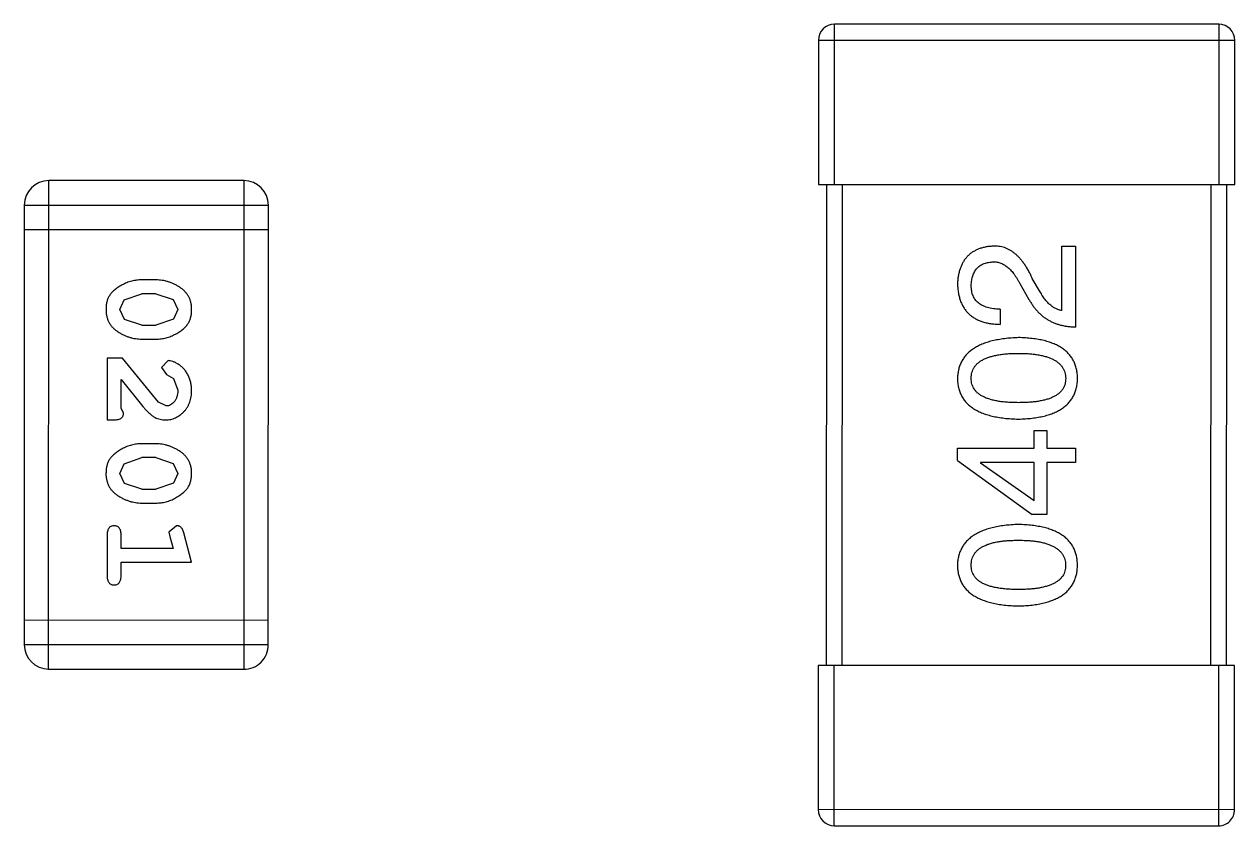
# Model space of a CAD drawing. Header units: inches. Extents: x -29 to 164, y -51 to 83.
# Drawn here: x 154.509 to 156.021, y 22.624 to 23.624 of the extents above; entities that cross this region are included whole.
import ezdxf

# ---------------------------------------------------------------- set-up
doc = ezdxf.new("R2010")
doc.units = ezdxf.units.IN
doc.header["$LTSCALE"] = 1.21
doc.header["$MEASUREMENT"] = 0
doc.layers.get('0').update_dxf_attribs({"linetype": 'CONTINUOUS'})

msp = doc.modelspace()

# ---------------------------------------------------------------- linework, layer by layer
at = {"color": 7, "linetype": 'Continuous'}
for p, q in [((156.0007, 23.6243), (155.5207, 23.6244)), ((155.5207, 23.4244), (155.5207, 23.6244)), ((156.0007, 23.6243), (156.0007, 23.4243)), ((155.5007, 23.6044), (156.0207, 23.6043)), ((155.5007, 23.6044), (155.5007, 23.4244)), ((156.0207, 23.4243), (156.0207, 23.6043)), ((154.5394, 22.8197), (154.5395, 23.4293)), ((154.7833, 23.4293), (154.5395, 23.4293)), ((154.7833, 23.4293), (154.7832, 22.8197)), ((155.5007, 23.4244), (156.0207, 23.4243)), ((155.5107, 23.4244), (155.5105, 22.8244)), ((155.5305, 22.8244), (155.5307, 23.4244)), ((155.9907, 23.4243), (155.9905, 22.8243)), ((156.0105, 22.8243), (156.0107, 23.4243)), ((154.509, 23.3988), (154.5089, 22.8502)), ((154.509, 23.3988), (154.8138, 23.3988)), ((154.8137, 22.8501), (154.8138, 23.3988)), ((154.509, 23.3684), (154.8138, 23.3683)), ((155.8047, 23.3475), (155.8219, 23.3475)), ((155.8047, 23.2671), (155.8047, 23.3475)), ((155.8219, 23.3475), (155.8219, 23.2466)), ((154.6734, 23.3054), (154.6557, 23.3054)), ((155.7522, 23.3007), (155.7637, 23.2811)), ((155.7768, 23.2917), (155.7678, 23.3073)), ((154.6336, 23.2805), (154.6559, 23.2881)), ((154.6731, 23.2881), (154.6559, 23.2881)), ((154.6731, 23.2881), (154.6949, 23.2808)), ((154.6284, 23.2683), (154.6336, 23.2805)), ((154.6342, 23.256), (154.6284, 23.2683)), ((154.6949, 23.2808), (154.7007, 23.2685)), ((154.7007, 23.2685), (154.6954, 23.2563)), ((155.7276, 23.2688), (155.7276, 23.2499)), ((154.6559, 23.2488), (154.6342, 23.256)), ((154.6954, 23.2563), (154.6731, 23.2488)), ((154.6559, 23.2488), (154.6731, 23.2488)), ((154.6557, 23.2315), (154.6734, 23.2315)), ((154.6315, 23.2079), (154.6126, 23.2079)), ((154.6126, 23.2079), (154.6126, 23.1308)), ((154.6765, 23.1529), (154.6315, 23.2079)), ((154.6887, 23.2047), (154.6803, 23.1959)), ((154.6803, 23.1959), (154.6868, 23.1874)), ((154.6299, 23.1449), (154.6299, 23.1811)), ((154.6299, 23.1811), (154.6569, 23.1475)), ((154.6868, 23.1874), (154.6953, 23.1824)), ((154.6953, 23.1824), (154.7007, 23.1676)), ((154.6862, 23.1481), (154.6765, 23.1529)), ((154.6126, 23.1308), (154.6205, 23.1308)), ((154.6331, 23.1394), (154.6299, 23.1449)), ((155.7702, 23.1176), (155.7858, 23.1176)), ((155.7702, 23.0955), (155.7702, 23.1176)), ((155.7858, 23.1176), (155.7858, 23.0955)), ((154.6734, 23.1009), (154.6556, 23.1009)), ((155.6743, 23.0955), (155.7702, 23.0955)), ((155.6743, 23.0799), (155.6743, 23.0955)), ((155.7858, 23.0955), (155.8219, 23.0955)), ((155.8219, 23.0955), (155.8219, 23.0774)), ((154.6283, 23.0638), (154.6336, 23.076)), ((154.6336, 23.076), (154.6559, 23.0836)), ((154.6731, 23.0836), (154.6559, 23.0836)), ((154.6731, 23.0836), (154.6949, 23.0763)), ((154.6949, 23.0763), (154.7007, 23.064)), ((155.6743, 23.0799), (155.7678, 23.0127)), ((155.7702, 23.0774), (155.703, 23.0774)), ((155.703, 23.0774), (155.703, 23.0766)), ((155.7702, 23.0299), (155.703, 23.0766)), ((155.7702, 23.0299), (155.7702, 23.0774)), ((155.8219, 23.0774), (155.7858, 23.0774)), ((155.7858, 23.0774), (155.7858, 23.0127)), ((154.6341, 23.0515), (154.6283, 23.0638)), ((154.7007, 23.064), (154.6954, 23.0518)), ((154.6559, 23.0443), (154.6341, 23.0515)), ((154.6559, 23.0443), (154.6731, 23.0443)), ((154.6954, 23.0518), (154.6731, 23.0443)), ((154.6556, 23.027), (154.6734, 23.027)), ((155.7858, 23.0127), (155.7678, 23.0127)), ((154.6989, 22.9986), (154.6897, 22.9907)), ((154.6126, 22.9876), (154.6126, 22.9357)), ((154.6299, 22.9703), (154.6299, 22.9876)), ((154.6897, 22.9907), (154.6907, 22.9853)), ((154.6907, 22.9853), (154.6948, 22.9703)), ((154.718, 22.953), (154.7081, 22.9896)), ((154.6948, 22.9703), (154.6299, 22.9703)), ((154.6299, 22.953), (154.718, 22.953)), ((154.6299, 22.9357), (154.6299, 22.953)), ((154.8137, 22.8806), (154.5089, 22.8807)), ((154.8137, 22.8501), (154.5089, 22.8502)), ((154.5394, 22.8197), (154.7832, 22.8197)), ((156.0205, 22.8243), (155.5005, 22.8244)), ((155.5005, 22.8244), (155.5005, 22.6444)), ((155.5205, 22.6244), (155.5205, 22.8244)), ((156.0005, 22.8243), (156.0005, 22.6243)), ((156.0205, 22.6443), (156.0205, 22.8243)), ((156.0205, 22.6443), (155.5005, 22.6444)), ((155.5205, 22.6244), (156.0005, 22.6243))]:
    msp.add_line(p, q, dxfattribs=at)
for centre, radius, start, end in [((155.5207, 23.6044), 0.02, 89.988, 179.988), ((156.0007, 23.6043), 0.02, 359.988, 89.988), ((154.5395, 23.3988), 0.0305, 89.988, 179.988), ((154.7833, 23.3988), 0.0305, 359.988, 89.988), ((154.5394, 22.8502), 0.0305, 179.988, 269.988), ((154.7832, 22.8501), 0.0305, 269.988, 359.988), ((155.5205, 22.6444), 0.02, 179.988, 269.988), ((156.0005, 22.6443), 0.02, 269.988, 359.988)]:
    msp.add_arc(centre, radius, start, end, dxfattribs=at)
for points, knots in [([(155.7186, 23.3475), (155.717, 23.3473), (155.7137, 23.3471), (155.7089, 23.3463), (155.7044, 23.3452), (155.7002, 23.3437), (155.6964, 23.3419), (155.6928, 23.3399), (155.6895, 23.3374), (155.6866, 23.3346), (155.684, 23.3315), (155.6817, 23.3281), (155.6797, 23.3243), (155.678, 23.3202), (155.6766, 23.3158), (155.6755, 23.3111), (155.6748, 23.306), (155.6745, 23.3026), (155.6744, 23.3008)], [0, 0, 0, 0, 0.070688, 0.137741, 0.201612, 0.262778, 0.321223, 0.378455, 0.434411, 0.490146, 0.546362, 0.603392, 0.662208, 0.723401, 0.787372, 0.85442, 0.925153, 1, 1, 1, 1]), ([(155.7678, 23.3073), (155.767, 23.309), (155.7655, 23.3123), (155.763, 23.317), (155.7604, 23.3214), (155.7578, 23.3255), (155.755, 23.3292), (155.7522, 23.3326), (155.7492, 23.3356), (155.7462, 23.3382), (155.743, 23.3406), (155.7398, 23.3426), (155.7365, 23.3443), (155.7331, 23.3457), (155.7296, 23.3466), (155.726, 23.3473), (155.7224, 23.3476), (155.7199, 23.3475), (155.7186, 23.3475)], [0, 0, 0, 0, 0.082731, 0.161257, 0.236138, 0.307554, 0.375712, 0.440848, 0.502916, 0.562567, 0.619798, 0.675716, 0.73039, 0.78386, 0.837315, 0.890547, 0.944917, 1, 1, 1, 1]), ([(155.6916, 23.2983), (155.6916, 23.2994), (155.6918, 23.3016), (155.6921, 23.3048), (155.6927, 23.3078), (155.6935, 23.3106), (155.6945, 23.3131), (155.6956, 23.3155), (155.697, 23.3177), (155.6985, 23.3197), (155.7003, 23.3214), (155.7022, 23.3229), (155.7043, 23.3243), (155.7067, 23.3254), (155.7092, 23.3263), (155.7119, 23.327), (155.7148, 23.3276), (155.7168, 23.3277), (155.7178, 23.3278)], [0, 0, 0, 0, 0.076112, 0.148436, 0.216883, 0.281466, 0.34298, 0.402356, 0.459881, 0.51546, 0.571111, 0.62658, 0.683162, 0.741007, 0.801404, 0.863825, 0.930544, 1, 1, 1, 1]), ([(155.7178, 23.3278), (155.7186, 23.3279), (155.7202, 23.3279), (155.7227, 23.3278), (155.725, 23.3274), (155.7274, 23.3268), (155.7297, 23.3259), (155.7319, 23.3248), (155.7341, 23.3235), (155.7363, 23.3218), (155.7385, 23.3201), (155.7405, 23.318), (155.7426, 23.3157), (155.7446, 23.3132), (155.7466, 23.3104), (155.7485, 23.3074), (155.7504, 23.3042), (155.7516, 23.3019), (155.7522, 23.3007)], [0, 0, 0, 0, 0.052237, 0.103888, 0.155485, 0.207395, 0.259864, 0.31356, 0.369176, 0.4266, 0.486836, 0.550048, 0.61567, 0.685271, 0.75824, 0.834614, 0.915635, 1, 1, 1, 1]), ([(154.6557, 23.3054), (154.6546, 23.3054), (154.6525, 23.3054), (154.6493, 23.305), (154.6462, 23.3046), (154.6431, 23.3039), (154.64, 23.303), (154.637, 23.3019), (154.6341, 23.3006), (154.6312, 23.2991), (154.6285, 23.2976), (154.6259, 23.2959), (154.6236, 23.2943), (154.6215, 23.2926), (154.6196, 23.2909), (154.618, 23.2892), (154.6165, 23.2875), (154.6149, 23.2851), (154.6133, 23.282), (154.612, 23.2778), (154.6112, 23.2732), (154.6111, 23.27), (154.6111, 23.2684)], [0, 0, 0, 0, 0.049886, 0.09882, 0.148132, 0.19689, 0.246038, 0.295176, 0.345305, 0.395692, 0.445312, 0.491875, 0.535813, 0.577009, 0.616081, 0.652689, 0.687585, 0.720206, 0.785062, 0.85223, 0.923759, 1, 1, 1, 1]), ([(154.718, 23.2686), (154.718, 23.27), (154.7179, 23.2728), (154.7172, 23.2769), (154.7161, 23.2808), (154.7145, 23.2843), (154.7124, 23.2876), (154.7099, 23.2907), (154.707, 23.2935), (154.7036, 23.2959), (154.7, 23.2981), (154.6963, 23.3001), (154.6926, 23.3017), (154.6888, 23.3031), (154.685, 23.3041), (154.6812, 23.3049), (154.6773, 23.3053), (154.6747, 23.3054), (154.6734, 23.3054)], [0, 0, 0, 0, 0.06692, 0.130834, 0.19258, 0.252759, 0.312631, 0.373411, 0.436359, 0.501894, 0.568244, 0.632472, 0.69556, 0.757163, 0.818592, 0.878885, 0.939235, 1, 1, 1, 1]), ([(155.6744, 23.3008), (155.6745, 23.2987), (155.6747, 23.2948), (155.6755, 23.2891), (155.6766, 23.2838), (155.6782, 23.2789), (155.6802, 23.2743), (155.6825, 23.2702), (155.6853, 23.2664), (155.6884, 23.263), (155.692, 23.26), (155.6959, 23.2574), (155.7003, 23.2552), (155.705, 23.2533), (155.7101, 23.2519), (155.7156, 23.2508), (155.7215, 23.2502), (155.7256, 23.25), (155.7276, 23.2499)], [0, 0, 0, 0, 0.07282, 0.141057, 0.2062, 0.267672, 0.326735, 0.383519, 0.439188, 0.494454, 0.549628, 0.605958, 0.66397, 0.72402, 0.787502, 0.854127, 0.925065, 1, 1, 1, 1]), ([(155.7276, 23.2688), (155.7262, 23.2688), (155.7234, 23.2689), (155.7193, 23.2694), (155.7154, 23.27), (155.7119, 23.2709), (155.7087, 23.272), (155.7057, 23.2732), (155.703, 23.2748), (155.7006, 23.2765), (155.6984, 23.2785), (155.6966, 23.2807), (155.695, 23.2831), (155.6938, 23.2857), (155.6928, 23.2886), (155.6921, 23.2916), (155.6917, 23.2949), (155.6916, 23.2971), (155.6916, 23.2983)], [0, 0, 0, 0, 0.082594, 0.15978, 0.232961, 0.301462, 0.365595, 0.426678, 0.484662, 0.540809, 0.595146, 0.648401, 0.702272, 0.757102, 0.813447, 0.872233, 0.934055, 1, 1, 1, 1]), ([(155.8047, 23.2671), (155.8034, 23.2674), (155.8008, 23.2679), (155.797, 23.2695), (155.7933, 23.2717), (155.7898, 23.2745), (155.7864, 23.2779), (155.783, 23.282), (155.7798, 23.2866), (155.7778, 23.29), (155.7768, 23.2917)], [0, 0, 0, 0, 0.103034, 0.208166, 0.318255, 0.434664, 0.559728, 0.695394, 0.841708, 1, 1, 1, 1]), ([(154.6111, 23.2684), (154.6111, 23.2669), (154.6112, 23.2641), (154.6119, 23.26), (154.613, 23.2562), (154.6146, 23.2526), (154.6166, 23.2493), (154.6191, 23.2462), (154.6221, 23.2434), (154.6255, 23.241), (154.6291, 23.2388), (154.6327, 23.2368), (154.6365, 23.2352), (154.6402, 23.2338), (154.644, 23.2328), (154.6479, 23.232), (154.6517, 23.2316), (154.6544, 23.2315), (154.6557, 23.2315)], [0, 0, 0, 0, 0.067217, 0.131051, 0.19272, 0.252824, 0.312745, 0.373449, 0.436041, 0.501494, 0.567761, 0.632087, 0.695096, 0.757109, 0.817993, 0.878657, 0.939311, 1, 1, 1, 1]), ([(154.6734, 23.2315), (154.6745, 23.2315), (154.6766, 23.2315), (154.6798, 23.2318), (154.683, 23.2323), (154.6861, 23.233), (154.6891, 23.2339), (154.6921, 23.2351), (154.6951, 23.2363), (154.698, 23.2378), (154.7007, 23.2394), (154.7033, 23.2411), (154.7056, 23.2427), (154.7077, 23.2444), (154.7095, 23.2461), (154.7112, 23.2478), (154.7126, 23.2495), (154.7142, 23.2519), (154.7158, 23.2551), (154.7171, 23.2593), (154.7179, 23.2638), (154.718, 23.267), (154.718, 23.2686)], [0, 0, 0, 0, 0.049855, 0.099516, 0.148482, 0.19758, 0.246804, 0.296268, 0.346517, 0.397047, 0.446826, 0.49336, 0.537801, 0.579207, 0.617974, 0.654833, 0.689171, 0.722088, 0.786392, 0.853518, 0.924186, 1, 1, 1, 1]), ([(155.7637, 23.2811), (155.7645, 23.2797), (155.766, 23.277), (155.7685, 23.2732), (155.7712, 23.2696), (155.7741, 23.2663), (155.7771, 23.2632), (155.7803, 23.2605), (155.7837, 23.2579), (155.7872, 23.2556), (155.791, 23.2536), (155.7949, 23.2518), (155.799, 23.2503), (155.8032, 23.249), (155.8077, 23.248), (155.8123, 23.2473), (155.817, 23.2468), (155.8203, 23.2467), (155.8219, 23.2466)], [0, 0, 0, 0, 0.065828, 0.130094, 0.192451, 0.254037, 0.313974, 0.373757, 0.433048, 0.492243, 0.551902, 0.611758, 0.672678, 0.734814, 0.798569, 0.863693, 0.930488, 1, 1, 1, 1]), ([(155.7506, 23.2334), (155.7476, 23.2332), (155.7417, 23.233), (155.7332, 23.2321), (155.7253, 23.2309), (155.718, 23.2294), (155.7112, 23.2275), (155.705, 23.2252), (155.6993, 23.2226), (155.6943, 23.2196), (155.6897, 23.2162), (155.6858, 23.2125), (155.6824, 23.2084), (155.6796, 23.2039), (155.6774, 23.1991), (155.6758, 23.1939), (155.6747, 23.1883), (155.6745, 23.1845), (155.6743, 23.1826)], [0, 0, 0, 0, 0.088475, 0.171606, 0.249595, 0.322626, 0.391327, 0.455765, 0.516374, 0.573675, 0.628522, 0.681161, 0.732559, 0.783563, 0.83504, 0.887639, 0.942585, 1, 1, 1, 1]), ([(155.8243, 23.1825), (155.8243, 23.1845), (155.8241, 23.1884), (155.8231, 23.194), (155.8216, 23.1993), (155.8195, 23.2042), (155.8169, 23.2087), (155.8137, 23.2128), (155.8099, 23.2166), (155.8055, 23.22), (155.8006, 23.223), (155.7951, 23.2256), (155.789, 23.2278), (155.7824, 23.2297), (155.7753, 23.2312), (155.7675, 23.2323), (155.7593, 23.2331), (155.7535, 23.2333), (155.7506, 23.2334)], [0, 0, 0, 0, 0.059134, 0.115603, 0.169236, 0.221572, 0.273254, 0.32474, 0.377319, 0.431815, 0.488555, 0.548609, 0.612242, 0.680182, 0.75251, 0.829782, 0.91231, 1, 1, 1, 1]), ([(155.6916, 23.1825), (155.6916, 23.1838), (155.6917, 23.1863), (155.6924, 23.1898), (155.6935, 23.1932), (155.6952, 23.1962), (155.6973, 23.199), (155.6998, 23.2016), (155.7029, 23.2039), (155.7064, 23.206), (155.7103, 23.2078), (155.7147, 23.2094), (155.7196, 23.2107), (155.7249, 23.2118), (155.7306, 23.2127), (155.7369, 23.2133), (155.7436, 23.2136), (155.7482, 23.2137), (155.7506, 23.2137)], [0, 0, 0, 0, 0.050604, 0.098688, 0.145699, 0.191791, 0.238625, 0.286717, 0.337546, 0.391814, 0.449755, 0.512106, 0.579685, 0.652048, 0.730262, 0.814146, 0.904281, 1, 1, 1, 1]), ([(155.7506, 23.2137), (155.7529, 23.2137), (155.7575, 23.2136), (155.7641, 23.2133), (155.7703, 23.2127), (155.776, 23.2118), (155.7812, 23.2107), (155.7861, 23.2094), (155.7904, 23.2078), (155.7944, 23.206), (155.7979, 23.2039), (155.8009, 23.2016), (155.8035, 23.199), (155.8057, 23.1962), (155.8073, 23.1931), (155.8086, 23.1898), (155.8094, 23.1862), (155.8095, 23.1838), (155.8096, 23.1825)], [0, 0, 0, 0, 0.094834, 0.184067, 0.267029, 0.344713, 0.417334, 0.484367, 0.546941, 0.604717, 0.65953, 0.710539, 0.759381, 0.806382, 0.853027, 0.900623, 0.949121, 1, 1, 1, 1]), ([(154.718, 23.1674), (154.7179, 23.1691), (154.7178, 23.1725), (154.717, 23.1774), (154.7155, 23.1822), (154.7136, 23.1867), (154.7111, 23.1908), (154.7083, 23.1945), (154.705, 23.1976), (154.7014, 23.2001), (154.6979, 23.2021), (154.6946, 23.2036), (154.6915, 23.2045), (154.6896, 23.2046), (154.6887, 23.2047)], [0, 0, 0, 0, 0.098286, 0.193983, 0.289056, 0.384352, 0.477435, 0.566197, 0.652355, 0.737986, 0.818188, 0.887401, 0.94802, 1, 1, 1, 1]), ([(155.6743, 23.1826), (155.6744, 23.1806), (155.6746, 23.1767), (155.6756, 23.171), (155.6772, 23.1658), (155.6793, 23.1609), (155.682, 23.1564), (155.6854, 23.1522), (155.6893, 23.1485), (155.6938, 23.1451), (155.6989, 23.1421), (155.7046, 23.1395), (155.7108, 23.1373), (155.7177, 23.1354), (155.7251, 23.1339), (155.733, 23.1328), (155.7416, 23.132), (155.7475, 23.1318), (155.7506, 23.1317)], [0, 0, 0, 0, 0.057911, 0.113262, 0.165956, 0.217443, 0.268511, 0.319665, 0.372, 0.426129, 0.483365, 0.543779, 0.607756, 0.676562, 0.749704, 0.827713, 0.911177, 1, 1, 1, 1]), ([(155.7506, 23.1522), (155.7482, 23.1522), (155.7436, 23.1523), (155.7369, 23.1526), (155.7306, 23.1532), (155.7249, 23.154), (155.7196, 23.1551), (155.7147, 23.1564), (155.7103, 23.1579), (155.7064, 23.1597), (155.7029, 23.1617), (155.6998, 23.1639), (155.6973, 23.1665), (155.6952, 23.1692), (155.6935, 23.1722), (155.6924, 23.1754), (155.6917, 23.1789), (155.6916, 23.1813), (155.6916, 23.1825)], [0, 0, 0, 0, 0.096452, 0.187278, 0.271765, 0.350519, 0.423437, 0.491321, 0.554011, 0.612224, 0.666281, 0.717003, 0.764884, 0.811423, 0.856783, 0.902993, 0.950236, 1, 1, 1, 1]), ([(155.8096, 23.1825), (155.8095, 23.1813), (155.8094, 23.1789), (155.8088, 23.1754), (155.8076, 23.1722), (155.8059, 23.1692), (155.8039, 23.1664), (155.8013, 23.1639), (155.7983, 23.1617), (155.7948, 23.1597), (155.7908, 23.1579), (155.7864, 23.1563), (155.7816, 23.1551), (155.7763, 23.154), (155.7705, 23.1532), (155.7643, 23.1526), (155.7576, 23.1523), (155.7529, 23.1522), (155.7506, 23.1522)], [0, 0, 0, 0, 0.049766, 0.097012, 0.143225, 0.188786, 0.235079, 0.282962, 0.333687, 0.387747, 0.445963, 0.508657, 0.576545, 0.649868, 0.72822, 0.812712, 0.903543, 1, 1, 1, 1]), ([(155.7506, 23.1317), (155.7535, 23.1318), (155.7592, 23.132), (155.7675, 23.1328), (155.7752, 23.1339), (155.7824, 23.1354), (155.789, 23.1373), (155.7951, 23.1395), (155.8006, 23.1421), (155.8055, 23.1451), (155.8099, 23.1485), (155.8137, 23.1522), (155.8169, 23.1564), (155.8195, 23.1609), (155.8216, 23.1658), (155.8231, 23.171), (155.8241, 23.1766), (155.8243, 23.1805), (155.8243, 23.1825)], [0, 0, 0, 0, 0.087693, 0.170223, 0.247496, 0.319826, 0.387768, 0.451403, 0.511459, 0.568358, 0.622671, 0.675251, 0.726739, 0.778422, 0.830759, 0.884394, 0.940865, 1, 1, 1, 1]), ([(154.6852, 23.1308), (154.6863, 23.1308), (154.6886, 23.1309), (154.6918, 23.1313), (154.6949, 23.1322), (154.6979, 23.1333), (154.7007, 23.1348), (154.7034, 23.1365), (154.706, 23.1387), (154.7085, 23.141), (154.7107, 23.1437), (154.7127, 23.1465), (154.7143, 23.1496), (154.7157, 23.1528), (154.7167, 23.1562), (154.7175, 23.1598), (154.7179, 23.1636), (154.718, 23.1661), (154.718, 23.1674)], [0, 0, 0, 0, 0.060981, 0.120256, 0.178148, 0.236115, 0.293993, 0.352864, 0.413358, 0.476056, 0.539296, 0.602396, 0.665116, 0.728325, 0.792919, 0.859317, 0.928302, 1, 1, 1, 1]), ([(154.7007, 23.1676), (154.7007, 23.1662), (154.7006, 23.1635), (154.6997, 23.1597), (154.6983, 23.1563), (154.6964, 23.1534), (154.6942, 23.1511), (154.6917, 23.1493), (154.689, 23.1483), (154.6871, 23.1482), (154.6862, 23.1481)], [0, 0, 0, 0, 0.156344, 0.299348, 0.4327, 0.561, 0.682299, 0.791883, 0.89611, 1, 1, 1, 1]), ([(154.6569, 23.1475), (154.6577, 23.1467), (154.6592, 23.145), (154.6614, 23.1426), (154.6635, 23.1405), (154.6655, 23.1386), (154.6674, 23.137), (154.6692, 23.1357), (154.6708, 23.1345), (154.6728, 23.1334), (154.6754, 23.1323), (154.6786, 23.1314), (154.6819, 23.1309), (154.6841, 23.1308), (154.6852, 23.1308)], [0, 0, 0, 0, 0.103002, 0.197728, 0.285279, 0.365235, 0.437224, 0.502446, 0.560545, 0.611446, 0.707576, 0.80349, 0.900532, 1, 1, 1, 1]), ([(154.6205, 23.1308), (154.6215, 23.1308), (154.6235, 23.1309), (154.6262, 23.1313), (154.6285, 23.132), (154.6302, 23.133), (154.6315, 23.1343), (154.6324, 23.1359), (154.633, 23.1376), (154.633, 23.1388), (154.6331, 23.1394)], [0, 0, 0, 0, 0.1844, 0.34094, 0.473574, 0.586824, 0.690029, 0.789175, 0.890445, 1, 1, 1, 1]), ([(154.6556, 23.1009), (154.6546, 23.1009), (154.6524, 23.1008), (154.6493, 23.1005), (154.6461, 23.1001), (154.643, 23.0993), (154.64, 23.0985), (154.637, 23.0973), (154.634, 23.0961), (154.6312, 23.0946), (154.6284, 23.093), (154.6259, 23.0914), (154.6236, 23.0898), (154.6215, 23.0881), (154.6196, 23.0864), (154.6179, 23.0847), (154.6165, 23.083), (154.6149, 23.0806), (154.6133, 23.0775), (154.612, 23.0733), (154.6112, 23.0687), (154.6111, 23.0655), (154.611, 23.0639)], [0, 0, 0, 0, 0.049886, 0.09882, 0.148132, 0.19689, 0.246038, 0.295176, 0.345305, 0.395692, 0.445312, 0.491875, 0.535813, 0.577009, 0.616081, 0.652689, 0.687585, 0.720206, 0.785062, 0.85223, 0.923759, 1, 1, 1, 1]), ([(154.718, 23.0641), (154.7179, 23.0655), (154.7179, 23.0683), (154.7172, 23.0724), (154.716, 23.0762), (154.7145, 23.0798), (154.7124, 23.0831), (154.7099, 23.0862), (154.7069, 23.089), (154.7035, 23.0914), (154.6999, 23.0936), (154.6963, 23.0956), (154.6926, 23.0972), (154.6888, 23.0985), (154.685, 23.0996), (154.6812, 23.1003), (154.6773, 23.1008), (154.6747, 23.1009), (154.6734, 23.1009)], [0, 0, 0, 0, 0.06692, 0.130834, 0.19258, 0.252759, 0.312631, 0.373411, 0.436359, 0.501894, 0.568244, 0.632472, 0.69556, 0.757163, 0.818592, 0.878885, 0.939235, 1, 1, 1, 1]), ([(154.611, 23.0639), (154.611, 23.0624), (154.6111, 23.0596), (154.6118, 23.0555), (154.613, 23.0517), (154.6145, 23.0481), (154.6166, 23.0448), (154.6191, 23.0417), (154.622, 23.0389), (154.6254, 23.0365), (154.629, 23.0343), (154.6327, 23.0323), (154.6364, 23.0307), (154.6402, 23.0293), (154.644, 23.0283), (154.6478, 23.0275), (154.6517, 23.027), (154.6543, 23.027), (154.6556, 23.027)], [0, 0, 0, 0, 0.067217, 0.131051, 0.19272, 0.252824, 0.312745, 0.373449, 0.436041, 0.501494, 0.567761, 0.632087, 0.695096, 0.757109, 0.817993, 0.878657, 0.939311, 1, 1, 1, 1]), ([(154.6734, 23.027), (154.6744, 23.027), (154.6766, 23.027), (154.6798, 23.0273), (154.6829, 23.0278), (154.686, 23.0285), (154.6891, 23.0294), (154.6921, 23.0305), (154.695, 23.0318), (154.6979, 23.0333), (154.7006, 23.0349), (154.7032, 23.0366), (154.7055, 23.0382), (154.7076, 23.0399), (154.7095, 23.0416), (154.7111, 23.0433), (154.7126, 23.045), (154.7141, 23.0474), (154.7157, 23.0506), (154.717, 23.0547), (154.7178, 23.0593), (154.7179, 23.0625), (154.718, 23.0641)], [0, 0, 0, 0, 0.049855, 0.099516, 0.148482, 0.19758, 0.246804, 0.296268, 0.346517, 0.397047, 0.446826, 0.49336, 0.537801, 0.579207, 0.617974, 0.654833, 0.689171, 0.722088, 0.786392, 0.853518, 0.924186, 1, 1, 1, 1]), ([(154.6212, 22.9986), (154.6206, 22.9986), (154.6194, 22.9986), (154.6177, 22.998), (154.6162, 22.9972), (154.6149, 22.9961), (154.6138, 22.9945), (154.6131, 22.9925), (154.6126, 22.9902), (154.6126, 22.9885), (154.6126, 22.9876)], [0, 0, 0, 0, 0.115051, 0.223278, 0.329269, 0.437893, 0.554681, 0.682591, 0.83103, 1, 1, 1, 1]), ([(154.6299, 22.9876), (154.6299, 22.9885), (154.6298, 22.9902), (154.6294, 22.9925), (154.6286, 22.9945), (154.6275, 22.9961), (154.6262, 22.9972), (154.6247, 22.998), (154.623, 22.9985), (154.6218, 22.9986), (154.6212, 22.9986)], [0, 0, 0, 0, 0.169102, 0.317658, 0.446239, 0.563118, 0.671828, 0.776546, 0.884858, 1, 1, 1, 1]), ([(154.7081, 22.9896), (154.7078, 22.9904), (154.7074, 22.992), (154.7065, 22.9941), (154.7056, 22.9957), (154.7046, 22.9969), (154.7034, 22.9977), (154.7021, 22.9982), (154.7006, 22.9986), (154.6995, 22.9986), (154.6989, 22.9986)], [0, 0, 0, 0, 0.187321, 0.344927, 0.475328, 0.579604, 0.674244, 0.773631, 0.882025, 1, 1, 1, 1]), ([(155.7505, 23.0002), (155.7475, 23.0001), (155.7417, 22.9998), (155.7332, 22.999), (155.7253, 22.9978), (155.7179, 22.9962), (155.7112, 22.9943), (155.7049, 22.9921), (155.6993, 22.9894), (155.6942, 22.9864), (155.6897, 22.983), (155.6857, 22.9793), (155.6824, 22.9752), (155.6796, 22.9708), (155.6774, 22.9659), (155.6757, 22.9607), (155.6746, 22.9552), (155.6744, 22.9514), (155.6743, 22.9494)], [0, 0, 0, 0, 0.088475, 0.171606, 0.249595, 0.322626, 0.391327, 0.455765, 0.516374, 0.573675, 0.628522, 0.681161, 0.732559, 0.783563, 0.83504, 0.887639, 0.942585, 1, 1, 1, 1]), ([(155.8243, 22.9494), (155.8242, 22.9514), (155.824, 22.9552), (155.8231, 22.9609), (155.8216, 22.9661), (155.8195, 22.971), (155.8168, 22.9755), (155.8136, 22.9797), (155.8098, 22.9834), (155.8055, 22.9868), (155.8005, 22.9898), (155.795, 22.9924), (155.789, 22.9946), (155.7824, 22.9965), (155.7752, 22.998), (155.7675, 22.9991), (155.7592, 22.9999), (155.7535, 23.0001), (155.7505, 23.0002)], [0, 0, 0, 0, 0.059134, 0.115603, 0.169236, 0.221572, 0.273254, 0.32474, 0.377319, 0.431815, 0.488555, 0.548609, 0.612242, 0.680182, 0.75251, 0.829782, 0.91231, 1, 1, 1, 1]), ([(155.6915, 22.9494), (155.6916, 22.9507), (155.6917, 22.9531), (155.6923, 22.9567), (155.6935, 22.96), (155.6951, 22.9631), (155.6972, 22.9659), (155.6998, 22.9685), (155.7028, 22.9708), (155.7063, 22.9729), (155.7103, 22.9747), (155.7147, 22.9763), (155.7195, 22.9776), (155.7248, 22.9787), (155.7306, 22.9795), (155.7368, 22.9801), (155.7435, 22.9805), (155.7482, 22.9805), (155.7505, 22.9805)], [0, 0, 0, 0, 0.050604, 0.098688, 0.145699, 0.191791, 0.238625, 0.286717, 0.337546, 0.391814, 0.449755, 0.512106, 0.579685, 0.652048, 0.730262, 0.814146, 0.904281, 1, 1, 1, 1]), ([(155.7505, 22.9805), (155.7529, 22.9805), (155.7574, 22.9805), (155.764, 22.9801), (155.7702, 22.9795), (155.7759, 22.9787), (155.7812, 22.9776), (155.786, 22.9762), (155.7904, 22.9747), (155.7943, 22.9728), (155.7978, 22.9708), (155.8009, 22.9684), (155.8035, 22.9659), (155.8056, 22.9631), (155.8073, 22.96), (155.8085, 22.9567), (155.8093, 22.9531), (155.8095, 22.9506), (155.8095, 22.9494)], [0, 0, 0, 0, 0.094834, 0.184067, 0.267029, 0.344713, 0.417334, 0.484367, 0.546941, 0.604717, 0.65953, 0.710539, 0.759381, 0.806382, 0.853027, 0.900623, 0.949121, 1, 1, 1, 1]), ([(155.6743, 22.9494), (155.6744, 22.9474), (155.6746, 22.9435), (155.6755, 22.9379), (155.6771, 22.9326), (155.6792, 22.9277), (155.682, 22.9232), (155.6853, 22.9191), (155.6893, 22.9153), (155.6938, 22.912), (155.6989, 22.909), (155.7045, 22.9064), (155.7108, 22.9041), (155.7176, 22.9023), (155.725, 22.9007), (155.733, 22.8996), (155.7416, 22.8989), (155.7475, 22.8987), (155.7505, 22.8986)], [0, 0, 0, 0, 0.057911, 0.113262, 0.165956, 0.217443, 0.268511, 0.319665, 0.372, 0.426129, 0.483365, 0.543779, 0.607756, 0.676562, 0.749704, 0.827713, 0.911177, 1, 1, 1, 1]), ([(155.7505, 22.9191), (155.7481, 22.9191), (155.7435, 22.9191), (155.7368, 22.9195), (155.7306, 22.9201), (155.7248, 22.9209), (155.7195, 22.922), (155.7146, 22.9232), (155.7103, 22.9248), (155.7063, 22.9266), (155.7028, 22.9286), (155.6998, 22.9308), (155.6972, 22.9333), (155.6951, 22.9361), (155.6935, 22.9391), (155.6923, 22.9423), (155.6917, 22.9458), (155.6916, 22.9482), (155.6915, 22.9494)], [0, 0, 0, 0, 0.096452, 0.187278, 0.271765, 0.350519, 0.423437, 0.491321, 0.554011, 0.612224, 0.666281, 0.717003, 0.764884, 0.811423, 0.856783, 0.902993, 0.950236, 1, 1, 1, 1]), ([(155.7505, 22.8986), (155.7535, 22.8987), (155.7592, 22.8989), (155.7675, 22.8996), (155.7752, 22.9007), (155.7824, 22.9022), (155.789, 22.9041), (155.795, 22.9064), (155.8005, 22.9089), (155.8054, 22.912), (155.8098, 22.9153), (155.8136, 22.9191), (155.8168, 22.9232), (155.8195, 22.9277), (155.8216, 22.9326), (155.8231, 22.9379), (155.824, 22.9435), (155.8242, 22.9474), (155.8243, 22.9494)], [0, 0, 0, 0, 0.087693, 0.170223, 0.247496, 0.319826, 0.387768, 0.451403, 0.511459, 0.568358, 0.622671, 0.675251, 0.726739, 0.778422, 0.830759, 0.884394, 0.940865, 1, 1, 1, 1]), ([(155.8095, 22.9494), (155.8095, 22.9481), (155.8094, 22.9458), (155.8087, 22.9423), (155.8076, 22.939), (155.8059, 22.9361), (155.8038, 22.9333), (155.8013, 22.9308), (155.7982, 22.9285), (155.7947, 22.9265), (155.7908, 22.9247), (155.7864, 22.9232), (155.7815, 22.922), (155.7762, 22.9208), (155.7704, 22.92), (155.7642, 22.9195), (155.7575, 22.9191), (155.7529, 22.9191), (155.7505, 22.9191)], [0, 0, 0, 0, 0.049766, 0.097012, 0.143225, 0.188786, 0.235079, 0.282962, 0.333687, 0.387747, 0.445963, 0.508657, 0.576545, 0.649868, 0.72822, 0.812712, 0.903543, 1, 1, 1, 1]), ([(154.6126, 22.9357), (154.6126, 22.9348), (154.6126, 22.9331), (154.6131, 22.9308), (154.6138, 22.9289), (154.6149, 22.9273), (154.6162, 22.9261), (154.6177, 22.9253), (154.6194, 22.9248), (154.6206, 22.9247), (154.6212, 22.9247)], [0, 0, 0, 0, 0.169012, 0.317488, 0.445429, 0.560977, 0.67065, 0.776666, 0.88492, 1, 1, 1, 1]), ([(154.6212, 22.9247), (154.6218, 22.9247), (154.623, 22.9248), (154.6247, 22.9253), (154.6262, 22.9261), (154.6275, 22.9273), (154.6286, 22.9289), (154.6293, 22.9308), (154.6298, 22.9331), (154.6298, 22.9348), (154.6299, 22.9357)], [0, 0, 0, 0, 0.11517, 0.223509, 0.328254, 0.438012, 0.553651, 0.682263, 0.830856, 1, 1, 1, 1])]:
    msp.add_open_spline(points, degree=3, knots=knots, dxfattribs=at)

doc.saveas('drawing.dxf')
